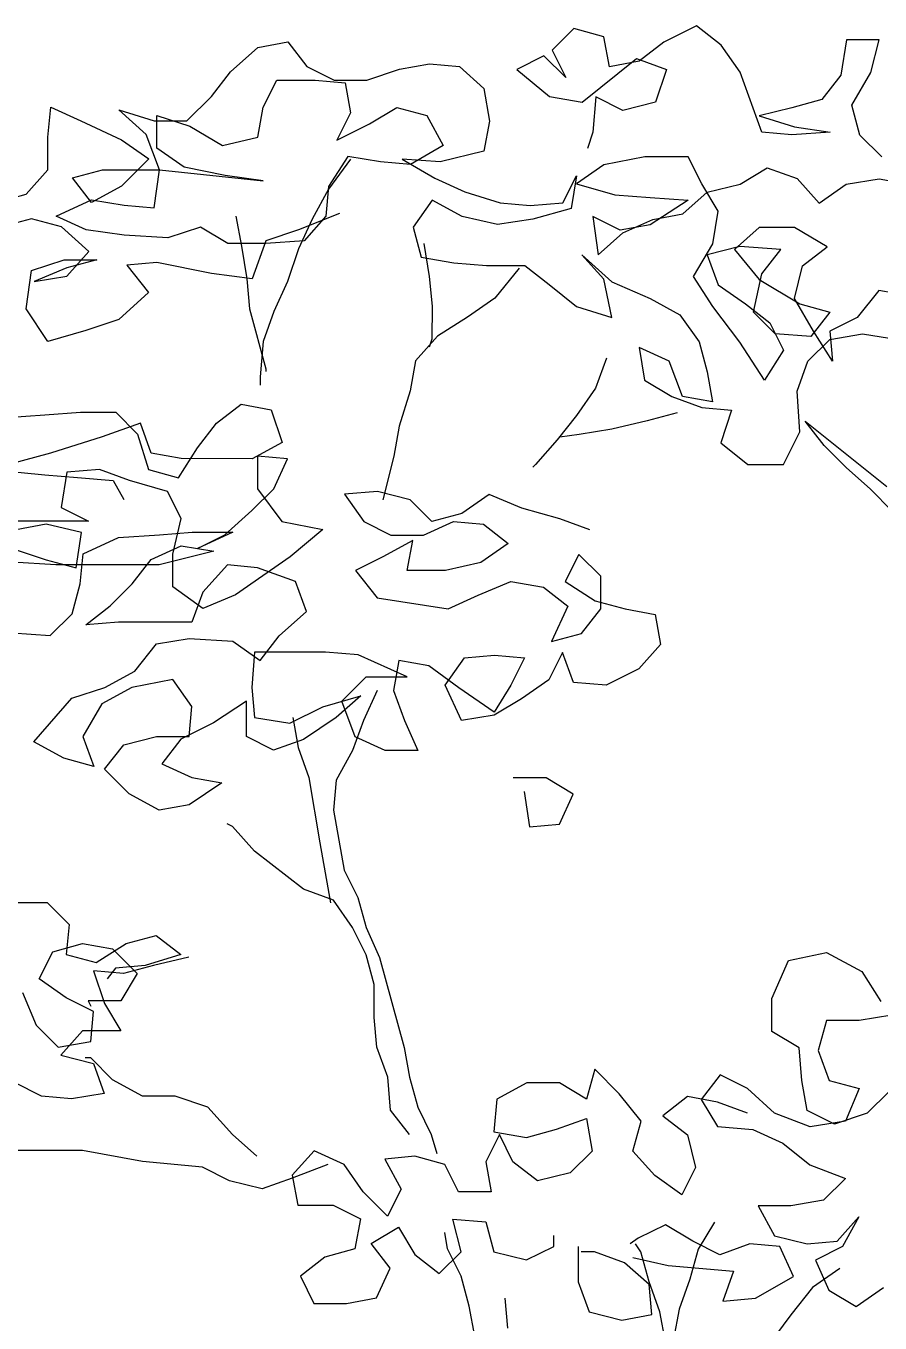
# Model space of a CAD drawing. Header units: millimetres. Extents: x -249630 to 95394, y -188036 to 109963.
# Drawn here: x -96683.4 to -96490.1, y -16227.8 to -15934.2 of the extents above; entities that cross this region are included whole.
import ezdxf

# ---------------------------------------------------------------- set-up
doc = ezdxf.new("R2010")
doc.units = ezdxf.units.MM
doc.layers.add('AHojas', color=86, linetype='Continuous')
doc.layers.add('ATronco', color=36, linetype='Continuous')

# ---------------------------------------------------------------- blocks, each defined once
blk = doc.blocks.new('Arbol_01')
at = {"layer": 'AHojas'}
for p, q in [((-0.19655, 2.38286), (-0.20479, 2.37463)), ((-0.18522, 2.37976), (-0.19655, 2.38286)), ((-0.15021, 2.38385), (-0.16257, 2.37768)), ((-0.14095, 2.37663), (-0.15021, 2.38385)), ((-0.316, 2.37576), (-0.30467, 2.37781)), ((-0.30467, 2.37781), (-0.29747, 2.36854)), ((-0.18317, 2.36843), (-0.18522, 2.37976)), ((-0.16257, 2.37768), (-0.17185, 2.37048)), ((-0.09358, 2.37865), (-0.09565, 2.36526)), ((-0.08123, 2.37864), (-0.09358, 2.37865)), ((-0.08433, 2.36628), (-0.08123, 2.37864)), ((-0.3263, 2.3665), (-0.316, 2.37576)), ((-0.20479, 2.37463), (-0.19965, 2.36433)), ((-0.13375, 2.36633), (-0.14095, 2.37663)), ((-0.29747, 2.36854), (-0.28718, 2.36338)), ((-0.26246, 2.36747), (-0.25113, 2.36952)), ((-0.25113, 2.36952), (-0.23981, 2.36848)), ((-0.23981, 2.36848), (-0.23055, 2.36024)), ((-0.20788, 2.37257), (-0.21818, 2.36743)), ((-0.19965, 2.36433), (-0.20788, 2.37257)), ((-0.19348, 2.35506), (-0.17287, 2.37151)), ((-0.17185, 2.37048), (-0.18317, 2.36843)), ((-0.17287, 2.37151), (-0.16155, 2.36738)), ((-0.33352, 2.35724), (-0.3263, 2.3665)), ((-0.31396, 2.35311), (-0.3088, 2.3634)), ((-0.3088, 2.3634), (-0.29438, 2.36339)), ((-0.29438, 2.36339), (-0.28306, 2.36234)), ((-0.28718, 2.36338), (-0.27482, 2.36337)), ((-0.27482, 2.36337), (-0.26246, 2.36747)), ((-0.21818, 2.36743), (-0.20584, 2.35713)), ((-0.16155, 2.36738), (-0.16568, 2.35503)), ((-0.12554, 2.34367), (-0.13375, 2.36633)), ((-0.09565, 2.36526), (-0.10287, 2.356)), ((-0.09155, 2.35393), (-0.08433, 2.36628)), ((-0.28306, 2.36234), (-0.28101, 2.35102)), ((-0.23055, 2.36024), (-0.2285, 2.34788)), ((-0.39531, 2.34185), (-0.39427, 2.35318)), ((-0.39427, 2.35318), (-0.38295, 2.34802)), ((-0.34279, 2.34798), (-0.33352, 2.35724)), ((-0.31603, 2.34178), (-0.31396, 2.35311)), ((-0.20584, 2.35713), (-0.19348, 2.35506)), ((-0.18833, 2.35711), (-0.18938, 2.34372)), ((-0.17804, 2.35195), (-0.18833, 2.35711)), ((-0.16568, 2.35503), (-0.17804, 2.35195)), ((-0.10287, 2.356), (-0.1142, 2.35292)), ((-0.08847, 2.3426), (-0.09155, 2.35393)), ((-0.36853, 2.35213), (-0.35515, 2.348)), ((-0.35824, 2.34285), (-0.36853, 2.35213)), ((-0.35413, 2.3377), (-0.35412, 2.35005)), ((-0.35412, 2.35005), (-0.34177, 2.34592)), ((-0.28101, 2.35102), (-0.28617, 2.34072)), ((-0.27381, 2.34689), (-0.2635, 2.35306)), ((-0.2635, 2.35306), (-0.25218, 2.34996)), ((-0.25218, 2.34996), (-0.24601, 2.33863)), ((-0.1142, 2.35292), (-0.12656, 2.34985)), ((-0.12656, 2.34985), (-0.11318, 2.34571)), ((-0.38295, 2.34802), (-0.36751, 2.3408)), ((-0.35515, 2.348), (-0.34279, 2.34798)), ((-0.34177, 2.34592), (-0.32942, 2.3387)), ((-0.28617, 2.34072), (-0.27381, 2.34689)), ((-0.2285, 2.34788), (-0.23057, 2.33655)), ((-0.18938, 2.34372), (-0.19144, 2.33755)), ((-0.11421, 2.34263), (-0.12554, 2.34367)), ((-0.09979, 2.34364), (-0.11421, 2.34263)), ((-0.11318, 2.34571), (-0.09979, 2.34364)), ((-0.39532, 2.3295), (-0.39531, 2.34185)), ((-0.36751, 2.3408), (-0.35722, 2.33358)), ((-0.35311, 2.32946), (-0.35824, 2.34285)), ((-0.32942, 2.3387), (-0.31603, 2.34178)), ((-0.24601, 2.33863), (-0.25837, 2.33143)), ((-0.08024, 2.33436), (-0.08847, 2.3426)), ((-0.35722, 2.33358), (-0.36753, 2.32329)), ((-0.34384, 2.33048), (-0.35413, 2.3377)), ((-0.28205, 2.33454), (-0.28927, 2.32322)), ((-0.28103, 2.33351), (-0.28927, 2.32219)), ((-0.2697, 2.33247), (-0.28205, 2.33454)), ((-0.26146, 2.33349), (-0.24911, 2.32628)), ((-0.24705, 2.33245), (-0.26146, 2.33349)), ((-0.23057, 2.33655), (-0.24705, 2.33245)), ((-0.16982, 2.33444), (-0.18527, 2.33137)), ((-0.15334, 2.33442), (-0.16982, 2.33444)), ((-0.14821, 2.32412), (-0.15334, 2.33442)), ((-0.40357, 2.32024), (-0.39532, 2.3295)), ((-0.38606, 2.3264), (-0.37473, 2.32948)), ((-0.37473, 2.32948), (-0.35311, 2.32946)), ((-0.35518, 2.31505), (-0.35311, 2.32946)), ((-0.35311, 2.32946), (-0.31398, 2.3253)), ((-0.3284, 2.32738), (-0.34384, 2.33048)), ((-0.25837, 2.33143), (-0.2697, 2.33247)), ((-0.18527, 2.33137), (-0.19557, 2.32417)), ((-0.13379, 2.32411), (-0.12349, 2.33028)), ((-0.12349, 2.33028), (-0.11217, 2.32615)), ((-0.37886, 2.31713), (-0.38606, 2.3264)), ((-0.31398, 2.3253), (-0.3284, 2.32738)), ((-0.24911, 2.32628), (-0.23779, 2.32112)), ((-0.20073, 2.31696), (-0.19557, 2.32726)), ((-0.19557, 2.32726), (-0.19764, 2.3149)), ((-0.19557, 2.32417), (-0.18116, 2.32003)), ((-0.14204, 2.31382), (-0.14821, 2.32412)), ((-0.14615, 2.32103), (-0.13379, 2.32411)), ((-0.11217, 2.32615), (-0.10394, 2.31688)), ((-0.10394, 2.31688), (-0.09363, 2.32407)), ((-0.09363, 2.32407), (-0.08127, 2.32612)), ((-0.08127, 2.32612), (-0.06995, 2.32405)), ((-0.4149, 2.31716), (-0.40357, 2.32024)), ((-0.36753, 2.32329), (-0.37886, 2.31713)), ((-0.28927, 2.32219), (-0.29546, 2.31087)), ((-0.28927, 2.32322), (-0.29031, 2.3119)), ((-0.23779, 2.32112), (-0.22441, 2.31699)), ((-0.18116, 2.32003), (-0.16777, 2.31899)), ((-0.16777, 2.31899), (-0.15336, 2.31795)), ((-0.15542, 2.3128), (-0.14615, 2.32103)), ((-0.39225, 2.31199), (-0.37886, 2.31816)), ((-0.37886, 2.31816), (-0.36651, 2.31609)), ((-0.36651, 2.31609), (-0.35518, 2.31505)), ((-0.25015, 2.31804), (-0.25737, 2.30775)), ((-0.23883, 2.31185), (-0.25015, 2.31804)), ((-0.22441, 2.31699), (-0.21308, 2.31595)), ((-0.21308, 2.31595), (-0.20073, 2.31696)), ((-0.19764, 2.3149), (-0.21206, 2.3108)), ((-0.15336, 2.31795), (-0.16778, 2.3087)), ((-0.40152, 2.31097), (-0.41285, 2.30789)), ((-0.3902, 2.30787), (-0.40152, 2.31097)), ((-0.38093, 2.30683), (-0.39225, 2.31199)), ((-0.32429, 2.31193), (-0.32224, 2.3006)), ((-0.29546, 2.31087), (-0.30062, 2.29955)), ((-0.28516, 2.31292), (-0.30061, 2.30676)), ((-0.29031, 2.3119), (-0.29856, 2.30264)), ((-0.22545, 2.30875), (-0.23883, 2.31185)), ((-0.21206, 2.3108), (-0.22545, 2.30875)), ((-0.1894, 2.3118), (-0.18736, 2.29739)), ((-0.17911, 2.30665), (-0.1894, 2.3118)), ((-0.17808, 2.30562), (-0.16675, 2.31075)), ((-0.16675, 2.31075), (-0.15542, 2.3128)), ((-0.14411, 2.30147), (-0.14204, 2.31382)), ((-0.37991, 2.29859), (-0.3902, 2.30787)), ((-0.36652, 2.30476), (-0.38093, 2.30683)), ((-0.35004, 2.30371), (-0.36652, 2.30476)), ((-0.33768, 2.30782), (-0.35004, 2.30371)), ((-0.32739, 2.30163), (-0.33768, 2.30782)), ((-0.30061, 2.30676), (-0.31297, 2.30265)), ((-0.25737, 2.30775), (-0.25429, 2.29642)), ((-0.18736, 2.29739), (-0.17808, 2.30562)), ((-0.16778, 2.3087), (-0.17911, 2.30665)), ((-0.1266, 2.30763), (-0.13587, 2.2994)), ((-0.11321, 2.30762), (-0.1266, 2.30763)), ((-0.10086, 2.3004), (-0.11321, 2.30762)), ((-0.31298, 2.30162), (-0.32739, 2.30163)), ((-0.31297, 2.30265), (-0.31814, 2.28824)), ((-0.29856, 2.30264), (-0.31298, 2.30162)), ((-0.25325, 2.30157), (-0.25121, 2.28921)), ((-0.15133, 2.28912), (-0.14411, 2.30147)), ((-0.13381, 2.30043), (-0.14617, 2.29735)), ((-0.13587, 2.2994), (-0.12662, 2.28806)), ((-0.11837, 2.29938), (-0.13381, 2.30043)), ((-0.12558, 2.29012), (-0.11837, 2.29938)), ((-0.11014, 2.2932), (-0.10086, 2.3004)), ((-0.40154, 2.29141), (-0.38918, 2.29551)), ((-0.38918, 2.29551), (-0.37682, 2.2955)), ((-0.38815, 2.28933), (-0.37991, 2.29859)), ((-0.37682, 2.2955), (-0.38815, 2.29242)), ((-0.35417, 2.29445), (-0.3655, 2.29343)), ((-0.33358, 2.29031), (-0.35417, 2.29445)), ((-0.25429, 2.29642), (-0.24193, 2.29435)), ((-0.24193, 2.29435), (-0.22958, 2.29331)), ((-0.19354, 2.29739), (-0.18222, 2.28709)), ((-0.18531, 2.28812), (-0.19354, 2.29739)), ((-0.14617, 2.29735), (-0.14206, 2.28602)), ((-0.40361, 2.27699), (-0.40154, 2.29141)), ((-0.38815, 2.29242), (-0.40051, 2.28729)), ((-0.3655, 2.29343), (-0.35727, 2.28313)), ((-0.31814, 2.28824), (-0.33358, 2.29031)), ((-0.22958, 2.29331), (-0.21516, 2.29329)), ((-0.21516, 2.29329), (-0.2059, 2.28608)), ((-0.12869, 2.27571), (-0.12558, 2.29012)), ((-0.11324, 2.28084), (-0.11014, 2.2932)), ((-0.40051, 2.28729), (-0.38815, 2.28933)), ((-0.3202, 2.28824), (-0.31918, 2.27691)), ((-0.2059, 2.28608), (-0.19561, 2.27783)), ((-0.18223, 2.2737), (-0.18531, 2.28812)), ((-0.18222, 2.28709), (-0.16781, 2.28089)), ((-0.14413, 2.27778), (-0.15133, 2.28912)), ((-0.14206, 2.28602), (-0.13177, 2.2788)), ((-0.12662, 2.28806), (-0.11118, 2.27878)), ((-0.35727, 2.28313), (-0.3686, 2.27284)), ((-0.16781, 2.28089), (-0.15649, 2.27471)), ((-0.10604, 2.26848), (-0.11324, 2.28084)), ((-0.08131, 2.2839), (-0.08956, 2.27362)), ((-0.06999, 2.28183), (-0.08131, 2.2839)), ((-0.39538, 2.26463), (-0.40361, 2.27699)), ((-0.19561, 2.27783), (-0.18223, 2.2737)), ((-0.15649, 2.27471), (-0.14929, 2.2644)), ((-0.13385, 2.26439), (-0.14413, 2.27778)), ((-0.13177, 2.2788), (-0.12251, 2.27159)), ((-0.12046, 2.26747), (-0.12869, 2.27571)), ((-0.11118, 2.27878), (-0.09986, 2.27568)), ((-0.09986, 2.27568), (-0.10707, 2.26642)), ((-0.3686, 2.27284), (-0.38096, 2.26873)), ((-0.12251, 2.27159), (-0.11737, 2.26128)), ((-0.08956, 2.27362), (-0.09986, 2.26848)), ((-0.38096, 2.26873), (-0.39538, 2.26463)), ((-0.10707, 2.26642), (-0.12046, 2.26747)), ((-0.10811, 2.25716), (-0.09986, 2.26539)), ((-0.09884, 2.25715), (-0.10604, 2.26848)), ((-0.09986, 2.26848), (-0.09884, 2.25715)), ((-0.09986, 2.26539), (-0.08751, 2.26744)), ((-0.08751, 2.26744), (-0.07412, 2.26536)), ((-0.17195, 2.26236), (-0.1699, 2.25001)), ((-0.16062, 2.25721), (-0.17195, 2.26236)), ((-0.14929, 2.2644), (-0.14621, 2.25307)), ((-0.12459, 2.24996), (-0.13385, 2.26439)), ((-0.11737, 2.26128), (-0.12459, 2.24996)), ((-0.15549, 2.24381), (-0.16062, 2.25721)), ((-0.11224, 2.24583), (-0.10811, 2.25716)), ((-0.14621, 2.25307), (-0.14416, 2.24175)), ((-0.1699, 2.25001), (-0.15961, 2.24382)), ((-0.11122, 2.23039), (-0.11224, 2.24583)), ((-0.33157, 2.23368), (-0.3223, 2.24088)), ((-0.3223, 2.24088), (-0.31097, 2.23881)), ((-0.15961, 2.24382), (-0.14828, 2.23969)), ((-0.14416, 2.24175), (-0.15549, 2.24381)), ((-0.41086, 2.23581), (-0.39644, 2.23683)), ((-0.39644, 2.23683), (-0.38305, 2.23785)), ((-0.38305, 2.23785), (-0.36967, 2.23783)), ((-0.36967, 2.23783), (-0.36144, 2.22959)), ((-0.31097, 2.23881), (-0.30687, 2.22645)), ((-0.14828, 2.23969), (-0.13696, 2.23865)), ((-0.13696, 2.23865), (-0.14109, 2.2263)), ((-0.3604, 2.23371), (-0.37482, 2.22857)), ((-0.35629, 2.22238), (-0.3604, 2.23371)), ((-0.33879, 2.22442), (-0.33157, 2.23368)), ((-0.10196, 2.22523), (-0.10916, 2.23451)), ((-0.37482, 2.22857), (-0.39439, 2.22241)), ((-0.36144, 2.22959), (-0.35733, 2.2162)), ((-0.30687, 2.22645), (-0.3182, 2.22028)), ((-0.14109, 2.2263), (-0.1308, 2.21805)), ((-0.11741, 2.21804), (-0.11122, 2.23039)), ((-0.39439, 2.22241), (-0.41705, 2.21625)), ((-0.34497, 2.22031), (-0.35629, 2.22238)), ((-0.34601, 2.2131), (-0.33879, 2.22442)), ((-0.31614, 2.22131), (-0.31615, 2.20895)), ((-0.30481, 2.22027), (-0.31614, 2.22131)), ((-0.41705, 2.21625), (-0.39646, 2.21417)), ((-0.37586, 2.21622), (-0.38822, 2.2152)), ((-0.36454, 2.21209), (-0.37586, 2.21622)), ((-0.35733, 2.2162), (-0.34601, 2.2131)), ((-0.3182, 2.22028), (-0.34497, 2.22031)), ((-0.30997, 2.20895), (-0.30481, 2.22027)), ((-0.21111, 2.21812), (-0.21214, 2.2171)), ((-0.1308, 2.21805), (-0.11741, 2.21804)), ((-0.39646, 2.21417), (-0.3841, 2.21313)), ((-0.38822, 2.2152), (-0.39029, 2.20181)), ((-0.3841, 2.21313), (-0.37072, 2.21209)), ((-0.37072, 2.21209), (-0.36661, 2.20488)), ((-0.35013, 2.20795), (-0.36454, 2.21209)), ((-0.34499, 2.19765), (-0.35013, 2.20795)), ((-0.31822, 2.20072), (-0.30997, 2.20895)), ((-0.31615, 2.20895), (-0.30689, 2.19659)), ((-0.27084, 2.20788), (-0.2832, 2.20686)), ((-0.2832, 2.20686), (-0.276, 2.19656)), ((-0.25849, 2.20478), (-0.27084, 2.20788)), ((-0.22863, 2.20681), (-0.23893, 2.19962)), ((-0.21628, 2.20165), (-0.22863, 2.20681)), ((-0.39029, 2.20181), (-0.38, 2.19666)), ((-0.25026, 2.19654), (-0.25849, 2.20478)), ((-0.20187, 2.19752), (-0.21628, 2.20165)), ((-0.38, 2.19666), (-0.43148, 2.1967)), ((-0.34809, 2.18427), (-0.34499, 2.19765)), ((-0.32852, 2.19146), (-0.31822, 2.20072)), ((-0.30689, 2.19659), (-0.29145, 2.19349)), ((-0.276, 2.19656), (-0.26571, 2.1914)), ((-0.25335, 2.19139), (-0.24202, 2.19653)), ((-0.23893, 2.19962), (-0.25026, 2.19654)), ((-0.24202, 2.19653), (-0.2307, 2.19549)), ((-0.19054, 2.19339), (-0.20187, 2.19752)), ((-0.39599, 2.19551), (-0.40732, 2.19346)), ((-0.38261, 2.19241), (-0.39599, 2.19551)), ((-0.38468, 2.17902), (-0.38261, 2.19241)), ((-0.36868, 2.19047), (-0.35323, 2.19148)), ((-0.35323, 2.19148), (-0.34088, 2.1925)), ((-0.34088, 2.1925), (-0.32543, 2.19249)), ((-0.32543, 2.19249), (-0.33882, 2.18632)), ((-0.33882, 2.18632), (-0.32852, 2.19146)), ((-0.29145, 2.19349), (-0.30382, 2.1832)), ((-0.26571, 2.1914), (-0.25335, 2.19139)), ((-0.2307, 2.19549), (-0.22144, 2.18827)), ((-0.41144, 2.18728), (-0.396, 2.18212)), ((-0.38207, 2.1843), (-0.36868, 2.19047)), ((-0.35633, 2.18222), (-0.345, 2.18736)), ((-0.345, 2.18736), (-0.33265, 2.18529)), ((-0.25748, 2.18934), (-0.26881, 2.18317)), ((-0.25955, 2.17801), (-0.25748, 2.18934)), ((-0.22144, 2.18827), (-0.23174, 2.18107)), ((-0.396, 2.18212), (-0.38468, 2.17902)), ((-0.38311, 2.17298), (-0.38207, 2.1843)), ((-0.36355, 2.17296), (-0.35633, 2.18222)), ((-0.33265, 2.18529), (-0.35324, 2.18016)), ((-0.3481, 2.17191), (-0.34809, 2.18427)), ((-0.30382, 2.1832), (-0.32442, 2.1688)), ((-0.26881, 2.18317), (-0.27911, 2.17803)), ((-0.19467, 2.18413), (-0.19983, 2.17384)), ((-0.18644, 2.17588), (-0.19467, 2.18413)), ((-0.39237, 2.18019), (-0.40885, 2.18124)), ((-0.35324, 2.18016), (-0.39237, 2.18019)), ((-0.3275, 2.18013), (-0.33678, 2.16984)), ((-0.31618, 2.17909), (-0.3275, 2.18013)), ((-0.30177, 2.17393), (-0.31618, 2.17909)), ((-0.27911, 2.17803), (-0.27088, 2.16772)), ((-0.24513, 2.178), (-0.25955, 2.17801)), ((-0.23174, 2.18107), (-0.24513, 2.178)), ((-0.38621, 2.16165), (-0.38311, 2.17298)), ((-0.37179, 2.16473), (-0.36355, 2.17296)), ((-0.33678, 2.16367), (-0.3481, 2.17191)), ((-0.29766, 2.1626), (-0.30177, 2.17393)), ((-0.23278, 2.16872), (-0.22042, 2.17386)), ((-0.22042, 2.17386), (-0.20807, 2.17179)), ((-0.20807, 2.17179), (-0.19881, 2.16457)), ((-0.19983, 2.17384), (-0.18851, 2.16662)), ((-0.18645, 2.16353), (-0.18644, 2.17588)), ((-0.33678, 2.16984), (-0.34091, 2.15852)), ((-0.32442, 2.1688), (-0.33678, 2.16367)), ((-0.27088, 2.16772), (-0.24411, 2.16358)), ((-0.24411, 2.16358), (-0.23278, 2.16872)), ((-0.38107, 2.15753), (-0.37179, 2.16473)), ((-0.30796, 2.15334), (-0.29766, 2.1626)), ((-0.19881, 2.16457), (-0.205, 2.15119)), ((-0.19367, 2.15427), (-0.18645, 2.16353)), ((-0.18851, 2.16662), (-0.17718, 2.16352)), ((-0.17718, 2.16352), (-0.16586, 2.16145)), ((-0.39446, 2.15342), (-0.38621, 2.16165)), ((-0.36871, 2.15855), (-0.38107, 2.15753)), ((-0.34091, 2.15852), (-0.36871, 2.15855)), ((-0.16586, 2.16145), (-0.16381, 2.15012)), ((-0.40887, 2.15446), (-0.39446, 2.15342)), ((-0.3543, 2.1503), (-0.34194, 2.15234)), ((-0.34194, 2.15234), (-0.32547, 2.1513)), ((-0.31518, 2.14408), (-0.30796, 2.15334)), ((-0.205, 2.15119), (-0.19367, 2.15427)), ((-0.36255, 2.14001), (-0.3543, 2.1503)), ((-0.32547, 2.1513), (-0.31518, 2.14408)), ((-0.16381, 2.15012), (-0.17206, 2.14086)), ((-0.31724, 2.14717), (-0.31828, 2.13379)), ((-0.29046, 2.14715), (-0.31724, 2.14717)), ((-0.27811, 2.14611), (-0.29046, 2.14715)), ((-0.25958, 2.13785), (-0.27811, 2.14611)), ((-0.26267, 2.14403), (-0.26473, 2.13271)), ((-0.25134, 2.14196), (-0.26267, 2.14403)), ((-0.24517, 2.13475), (-0.23795, 2.14504)), ((-0.23795, 2.14504), (-0.22662, 2.14606)), ((-0.22662, 2.14606), (-0.2153, 2.14502)), ((-0.2153, 2.14502), (-0.22046, 2.13473)), ((-0.20088, 2.14707), (-0.20604, 2.13677)), ((-0.19677, 2.13574), (-0.20088, 2.14707)), ((-0.37388, 2.13384), (-0.36255, 2.14001)), ((-0.2843, 2.12861), (-0.27503, 2.13787)), ((-0.27503, 2.13787), (-0.25958, 2.13785)), ((-0.24002, 2.13372), (-0.25134, 2.14196)), ((-0.17206, 2.14086), (-0.18442, 2.1347)), ((-0.38624, 2.12973), (-0.37388, 2.13384)), ((-0.36358, 2.13383), (-0.37492, 2.12766)), ((-0.34814, 2.1369), (-0.36358, 2.13383)), ((-0.34094, 2.1266), (-0.34814, 2.1369)), ((-0.31828, 2.13379), (-0.31726, 2.12246)), ((-0.27091, 2.13272), (-0.27607, 2.12139)), ((-0.26473, 2.13271), (-0.26063, 2.12138)), ((-0.239, 2.12136), (-0.24517, 2.13475)), ((-0.22664, 2.12444), (-0.24002, 2.13372)), ((-0.22046, 2.13473), (-0.22664, 2.12444)), ((-0.20604, 2.13677), (-0.21634, 2.12958)), ((-0.18442, 2.1347), (-0.19677, 2.13574)), ((-0.40067, 2.11327), (-0.38624, 2.12973)), ((-0.37492, 2.12766), (-0.38213, 2.11531)), ((-0.32034, 2.12864), (-0.33271, 2.12042)), ((-0.32035, 2.11526), (-0.32034, 2.12864)), ((-0.29151, 2.12656), (-0.27709, 2.13066)), ((-0.27709, 2.13066), (-0.28637, 2.12243)), ((-0.27917, 2.11522), (-0.2843, 2.12861)), ((-0.21634, 2.12958), (-0.22665, 2.12341)), ((-0.34198, 2.11528), (-0.34094, 2.1266)), ((-0.30387, 2.12039), (-0.29151, 2.12656)), ((-0.22665, 2.12341), (-0.239, 2.12136)), ((-0.33271, 2.12042), (-0.34507, 2.11425)), ((-0.31726, 2.12246), (-0.30387, 2.12039)), ((-0.30284, 2.12245), (-0.30079, 2.11112)), ((-0.28637, 2.12243), (-0.29873, 2.11421)), ((-0.27607, 2.12139), (-0.2802, 2.11007)), ((-0.26063, 2.12138), (-0.25549, 2.11005)), ((-0.38935, 2.10708), (-0.40067, 2.11327)), ((-0.38213, 2.11531), (-0.37803, 2.10398)), ((-0.36669, 2.11221), (-0.35433, 2.11529)), ((-0.35433, 2.11529), (-0.34198, 2.11528)), ((-0.34507, 2.11425), (-0.35228, 2.10499)), ((-0.31006, 2.1101), (-0.32035, 2.11526)), ((-0.29873, 2.11421), (-0.31006, 2.1101)), ((-0.26784, 2.11006), (-0.27917, 2.11522)), ((-0.37391, 2.10295), (-0.36669, 2.11221)), ((-0.30079, 2.11112), (-0.29669, 2.09979)), ((-0.2802, 2.11007), (-0.28639, 2.09875)), ((-0.25549, 2.11005), (-0.26784, 2.11006)), ((-0.37803, 2.10398), (-0.38935, 2.10708)), ((-0.35228, 2.10499), (-0.34096, 2.09983)), ((-0.36465, 2.09367), (-0.37391, 2.10295)), ((-0.34096, 2.09983), (-0.32964, 2.09776)), ((-0.2071, 2.09971), (-0.21946, 2.09972)), ((-0.19681, 2.09352), (-0.2071, 2.09971)), ((-0.35333, 2.08748), (-0.36465, 2.09367)), ((-0.32964, 2.09776), (-0.342, 2.08953)), ((-0.21535, 2.09457), (-0.2133, 2.08118)), ((-0.20197, 2.0822), (-0.19681, 2.09352)), ((-0.342, 2.08953), (-0.35333, 2.08748)), ((-0.32553, 2.08128), (-0.32759, 2.08231)), ((-0.3173, 2.07201), (-0.32553, 2.08128)), ((-0.2133, 2.08118), (-0.20197, 2.0822)), ((-0.40896, 2.05253), (-0.39558, 2.05251)), ((-0.39558, 2.05251), (-0.38735, 2.04427)), ((-0.38735, 2.04427), (-0.38839, 2.03294)), ((-0.36573, 2.03704), (-0.3544, 2.04012)), ((-0.3544, 2.04012), (-0.34514, 2.0329)), ((-0.39354, 2.03398), (-0.38221, 2.03706)), ((-0.38221, 2.03706), (-0.37088, 2.03499)), ((-0.37706, 2.02984), (-0.36573, 2.03704)), ((-0.37088, 2.03499), (-0.36162, 2.02571)), ((-0.39869, 2.02369), (-0.39354, 2.03398)), ((-0.38839, 2.03294), (-0.37706, 2.02984)), ((-0.34514, 2.0329), (-0.35853, 2.0288)), ((-0.34205, 2.03187), (-0.35544, 2.02879)), ((-0.12172, 2.01622), (-0.11552, 2.03063)), ((-0.11552, 2.03063), (-0.10111, 2.03371)), ((-0.10111, 2.03371), (-0.08773, 2.02649)), ((-0.3781, 2.02676), (-0.37399, 2.0144)), ((-0.36677, 2.02572), (-0.3781, 2.02676)), ((-0.36986, 2.02778), (-0.37295, 2.02366)), ((-0.35853, 2.0288), (-0.36986, 2.02778)), ((-0.36162, 2.02571), (-0.36781, 2.01542)), ((-0.35544, 2.02879), (-0.36677, 2.02572)), ((-0.08773, 2.02649), (-0.08053, 2.01516)), ((-0.3884, 2.01647), (-0.39869, 2.02369)), ((-0.40488, 2.01854), (-0.39974, 2.00618)), ((-0.37811, 2.01131), (-0.3884, 2.01647)), ((-0.38017, 2.01543), (-0.37914, 2.01337)), ((-0.36781, 2.01542), (-0.38017, 2.01543)), ((-0.12173, 2.00387), (-0.12172, 2.01622)), ((-0.37915, 1.99999), (-0.37811, 2.01131)), ((-0.37399, 2.0144), (-0.36782, 2.00409)), ((-0.07642, 2.01001), (-0.08877, 2.00796)), ((-0.39974, 2.00618), (-0.39151, 1.99794)), ((-0.10113, 2.00797), (-0.10423, 1.99664)), ((-0.08877, 2.00796), (-0.10113, 2.00797)), ((-0.38224, 2.00411), (-0.39048, 1.99485)), ((-0.36782, 2.00409), (-0.38224, 2.00411)), ((-0.11144, 1.99768), (-0.12173, 2.00387)), ((-0.39151, 1.99794), (-0.37915, 1.99999)), ((-0.11042, 1.98532), (-0.11144, 1.99768)), ((-0.10423, 1.99664), (-0.10012, 1.98531)), ((-0.39048, 1.99485), (-0.37813, 1.99175)), ((-0.37916, 1.99381), (-0.38122, 1.99381)), ((-0.37093, 1.98556), (-0.37916, 1.99381)), ((-0.37813, 1.99175), (-0.37402, 1.98042)), ((-0.18867, 1.98951), (-0.19177, 1.97819)), ((-0.17941, 1.98024), (-0.18867, 1.98951)), ((-0.14131, 1.98741), (-0.14852, 1.97815)), ((-0.13101, 1.98225), (-0.14131, 1.98741)), ((-0.3977, 1.97941), (-0.408, 1.98457)), ((-0.21442, 1.98439), (-0.22575, 1.97822)), ((-0.20206, 1.98438), (-0.21442, 1.98439)), ((-0.19177, 1.97819), (-0.20206, 1.98438)), ((-0.12073, 1.97298), (-0.13101, 1.98225)), ((-0.10837, 1.974), (-0.11042, 1.98532)), ((-0.10012, 1.98531), (-0.0888, 1.98222)), ((-0.0888, 1.98222), (-0.09396, 1.96986)), ((-0.07747, 1.98118), (-0.08572, 1.97295)), ((-0.38638, 1.97837), (-0.3977, 1.97941)), ((-0.37402, 1.98042), (-0.38638, 1.97837)), ((-0.22575, 1.97822), (-0.22679, 1.96587)), ((-0.17118, 1.96993), (-0.17941, 1.98024)), ((-0.15367, 1.97919), (-0.16294, 1.97199)), ((-0.14235, 1.97712), (-0.15367, 1.97919)), ((-0.14852, 1.97815), (-0.14235, 1.96785)), ((-0.13102, 1.97299), (-0.14235, 1.97712)), ((-0.25871, 1.96487), (-0.26591, 1.97414)), ((-0.25561, 1.97516), (-0.25047, 1.96486)), ((-0.20311, 1.96687), (-0.19178, 1.97098)), ((-0.19178, 1.97098), (-0.18973, 1.95862)), ((-0.16294, 1.97199), (-0.15368, 1.96477)), ((-0.10734, 1.96782), (-0.12073, 1.97298)), ((-0.09808, 1.96884), (-0.10837, 1.974)), ((-0.08572, 1.97295), (-0.09808, 1.96884)), ((-0.22679, 1.96587), (-0.21444, 1.9638)), ((-0.21444, 1.9638), (-0.20311, 1.96687)), ((-0.17428, 1.95861), (-0.17118, 1.96993)), ((-0.14235, 1.96785), (-0.12897, 1.96681)), ((-0.12897, 1.96681), (-0.11765, 1.96165)), ((-0.09396, 1.96986), (-0.10734, 1.96782)), ((-0.25047, 1.96486), (-0.24842, 1.95765)), ((-0.22473, 1.96484), (-0.22989, 1.95454)), ((-0.21959, 1.95453), (-0.22473, 1.96484)), ((-0.15368, 1.96477), (-0.15061, 1.95241)), ((-0.11765, 1.96165), (-0.10736, 1.9534)), ((-0.29475, 1.95872), (-0.303, 1.94946)), ((-0.28343, 1.95356), (-0.29475, 1.95872)), ((-0.25666, 1.95663), (-0.26799, 1.95561)), ((-0.24534, 1.95353), (-0.25666, 1.95663)), ((-0.18973, 1.95862), (-0.19797, 1.9504)), ((-0.16605, 1.94934), (-0.17428, 1.95861)), ((-0.28961, 1.95357), (-0.303, 1.94843)), ((-0.27623, 1.94326), (-0.28343, 1.95356)), ((-0.26799, 1.95561), (-0.26182, 1.94428)), ((-0.2402, 1.94323), (-0.24534, 1.95353)), ((-0.22989, 1.95454), (-0.22784, 1.94321)), ((-0.21033, 1.94732), (-0.21959, 1.95453)), ((-0.15061, 1.95241), (-0.15576, 1.94212)), ((-0.10736, 1.9534), (-0.09398, 1.94824)), ((-0.31433, 1.94432), (-0.32669, 1.94742)), ((-0.303, 1.94843), (-0.31433, 1.94432)), ((-0.303, 1.94946), (-0.30095, 1.93813)), ((-0.19797, 1.9504), (-0.21033, 1.94732)), ((-0.15576, 1.94212), (-0.16605, 1.94934)), ((-0.09398, 1.94824), (-0.10222, 1.94001)), ((-0.26698, 1.93398), (-0.27623, 1.94326)), ((-0.26182, 1.94428), (-0.26698, 1.93398)), ((-0.22784, 1.94321), (-0.2402, 1.94323)), ((-0.30095, 1.93813), (-0.28757, 1.93812)), ((-0.28757, 1.93812), (-0.27727, 1.93296)), ((-0.12694, 1.93797), (-0.12077, 1.92664)), ((-0.11458, 1.93796), (-0.12694, 1.93797)), ((-0.10222, 1.94001), (-0.11458, 1.93796)), ((-0.27727, 1.93296), (-0.27934, 1.92164)), ((-0.24226, 1.93293), (-0.22991, 1.93189)), ((-0.23919, 1.92057), (-0.24226, 1.93293)), ((-0.22991, 1.93189), (-0.22683, 1.92056)), ((-0.14342, 1.93181), (-0.1496, 1.92152)), ((-0.09709, 1.92456), (-0.08884, 1.93382)), ((-0.08884, 1.93382), (-0.09503, 1.9225)), ((-0.27316, 1.92369), (-0.26286, 1.92986)), ((-0.26286, 1.92986), (-0.25669, 1.91956)), ((-0.24433, 1.92161), (-0.24536, 1.92779)), ((-0.20418, 1.9226), (-0.20417, 1.92672)), ((-0.16195, 1.9308), (-0.17225, 1.92566)), ((-0.15166, 1.92461), (-0.16195, 1.9308)), ((-0.12077, 1.92664), (-0.10842, 1.92354)), ((-0.26596, 1.91442), (-0.27316, 1.92369)), ((-0.21448, 1.91746), (-0.20418, 1.9226)), ((-0.19491, 1.92259), (-0.19492, 1.90921)), ((-0.17225, 1.92566), (-0.17534, 1.9236)), ((-0.17123, 1.92051), (-0.17328, 1.9236)), ((-0.14137, 1.91945), (-0.15166, 1.92461)), ((-0.13004, 1.92356), (-0.14137, 1.91945)), ((-0.11871, 1.92252), (-0.13004, 1.92356)), ((-0.11357, 1.91119), (-0.11871, 1.92252)), ((-0.10842, 1.92354), (-0.09709, 1.92456)), ((-0.09503, 1.9225), (-0.10533, 1.91736)), ((-0.29067, 1.91856), (-0.29995, 1.91136)), ((-0.27934, 1.92164), (-0.29067, 1.91856)), ((-0.25669, 1.91956), (-0.24743, 1.91234)), ((-0.24743, 1.91234), (-0.23919, 1.92057)), ((-0.22683, 1.92056), (-0.21448, 1.91746)), ((-0.18873, 1.92053), (-0.19388, 1.92053)), ((-0.17741, 1.9164), (-0.18873, 1.92053)), ((-0.17432, 1.91845), (-0.16094, 1.91535)), ((-0.16815, 1.90918), (-0.17123, 1.92051)), ((-0.1496, 1.92152), (-0.1527, 1.9102)), ((-0.10533, 1.91736), (-0.10019, 1.90603)), ((-0.27112, 1.9031), (-0.26596, 1.91442)), ((-0.16815, 1.90815), (-0.17741, 1.9164)), ((-0.16094, 1.91535), (-0.13623, 1.91327)), ((-0.13623, 1.91327), (-0.14035, 1.90195)), ((-0.09607, 1.91426), (-0.10637, 1.90706)), ((-0.29995, 1.91136), (-0.29481, 1.90106)), ((-0.19492, 1.90921), (-0.19081, 1.89787)), ((-0.16404, 1.89785), (-0.16815, 1.90918)), ((-0.16713, 1.89682), (-0.16815, 1.90815)), ((-0.1527, 1.9102), (-0.15683, 1.89887)), ((-0.128, 1.90297), (-0.11357, 1.91119)), ((-0.10637, 1.90706), (-0.11462, 1.89678)), ((-0.0899, 1.89984), (-0.0796, 1.90704)), ((-0.28245, 1.90105), (-0.27112, 1.9031)), ((-0.14035, 1.90195), (-0.128, 1.90297)), ((-0.10019, 1.90603), (-0.0899, 1.89984)), ((-0.29481, 1.90106), (-0.28245, 1.90105)), ((-0.19081, 1.89787), (-0.17846, 1.89477)), ((-0.17846, 1.89477), (-0.16713, 1.89682))]:
    blk.add_line(p, q, dxfattribs=at)
at = {"layer": 'ATronco'}
for p, q in [((-0.32224, 2.3006), (-0.3202, 2.28824)), ((-0.30062, 2.29955), (-0.30475, 2.2872)), ((-0.21722, 2.29227), (-0.2265, 2.28095)), ((-0.30475, 2.2872), (-0.30991, 2.27588)), ((-0.25121, 2.28921), (-0.25019, 2.27788)), ((-0.2265, 2.28095), (-0.2368, 2.27375)), ((-0.31918, 2.27691), (-0.31302, 2.25426)), ((-0.30991, 2.27588), (-0.31404, 2.26455)), ((-0.25019, 2.27788), (-0.2502, 2.26552)), ((-0.2368, 2.27375), (-0.24814, 2.26655)), ((-0.24814, 2.26655), (-0.25638, 2.25729)), ((-0.2502, 2.26552), (-0.25123, 2.26244)), ((-0.31404, 2.26455), (-0.31508, 2.25117)), ((-0.25638, 2.25729), (-0.25845, 2.24597)), ((-0.1843, 2.25826), (-0.18843, 2.24693)), ((-0.31508, 2.25117), (-0.31508, 2.24808)), ((-0.31302, 2.25426), (-0.31302, 2.25323)), ((-0.25845, 2.24597), (-0.26258, 2.23259)), ((-0.18843, 2.24693), (-0.19565, 2.23664)), ((-0.19565, 2.23664), (-0.20287, 2.22738)), ((-0.15755, 2.23764), (-0.16888, 2.23456)), ((-0.26258, 2.23259), (-0.26465, 2.22126)), ((-0.18227, 2.23148), (-0.19463, 2.22944)), ((-0.16888, 2.23456), (-0.18227, 2.23148)), ((-0.10916, 2.23451), (-0.07829, 2.20976)), ((-0.20287, 2.22738), (-0.21111, 2.21812)), ((-0.19463, 2.22944), (-0.20184, 2.22841)), ((-0.26465, 2.22126), (-0.26879, 2.20479)), ((-0.09373, 2.21699), (-0.10196, 2.22523)), ((-0.08447, 2.20874), (-0.09373, 2.21699)), ((-0.07624, 2.2005), (-0.08447, 2.20874)), ((-0.29669, 2.09979), (-0.29259, 2.07507)), ((-0.28639, 2.09875), (-0.28743, 2.08742)), ((-0.28743, 2.08742), (-0.28333, 2.06477)), ((-0.29259, 2.07507), (-0.28849, 2.05242)), ((-0.29878, 2.05757), (-0.3173, 2.07201)), ((-0.28333, 2.06477), (-0.27819, 2.05447)), ((-0.28746, 2.05345), (-0.29878, 2.05757)), ((-0.27819, 2.05447), (-0.27511, 2.04314)), ((-0.28026, 2.04314), (-0.28746, 2.05345)), ((-0.27512, 2.03284), (-0.28026, 2.04314)), ((-0.27511, 2.04314), (-0.26998, 2.03181)), ((-0.27204, 2.02151), (-0.27512, 2.03284)), ((-0.26998, 2.03181), (-0.26074, 1.99782)), ((-0.27206, 2.00915), (-0.27204, 2.02151)), ((-0.27104, 1.99783), (-0.27206, 2.00915)), ((-0.26693, 1.9865), (-0.27104, 1.99783)), ((-0.26074, 1.99782), (-0.25869, 1.98649)), ((-0.35961, 1.97937), (-0.37093, 1.98556)), ((-0.26591, 1.97414), (-0.26693, 1.9865)), ((-0.25869, 1.98649), (-0.25561, 1.97516)), ((-0.34725, 1.97936), (-0.35961, 1.97937)), ((-0.3349, 1.97523), (-0.34725, 1.97936)), ((-0.32564, 1.96493), (-0.3349, 1.97523)), ((-0.31638, 1.95668), (-0.32564, 1.96493)), ((-0.38228, 1.9588), (-0.42861, 1.95884)), ((-0.35963, 1.95466), (-0.38228, 1.9588)), ((-0.33698, 1.95258), (-0.35963, 1.95466)), ((-0.32669, 1.94742), (-0.33698, 1.95258)), ((-0.2392, 1.9113), (-0.24433, 1.92161)), ((-0.23612, 1.89998), (-0.2392, 1.9113)), ((-0.22273, 1.90305), (-0.22171, 1.89173)), ((-0.23407, 1.88865), (-0.23612, 1.89998)), ((-0.16199, 1.88652), (-0.16404, 1.89785)), ((-0.15683, 1.89887), (-0.1589, 1.88755)), ((-0.11462, 1.89678), (-0.12287, 1.88546))]:
    blk.add_line(p, q, dxfattribs=at)

msp = doc.modelspace()

# ---------------------------------------------------------------- block references
at = {"xscale": 598.9603255755416, "yscale": 598.9603255755416, "zscale": 598.9603255755416}
msp.add_blockref('Arbol_01', (-96441.68, -17362.024), dxfattribs=at)

doc.saveas('drawing.dxf')
